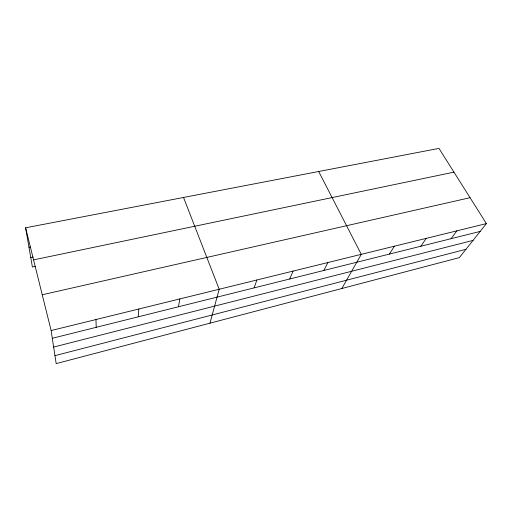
<?xml version="1.0" encoding="UTF-8"?>
<svg xmlns="http://www.w3.org/2000/svg" width="512" height="512" viewBox="0 0 512 512"><rect width="100%" height="100%" fill="white"/><g stroke="black" fill="none" stroke-linecap="round" stroke-linejoin="round"><path stroke-width="0.77" d="M138.214 316.826L138.842 309.005M178.464 306.771L179.878 298.918M209.984 323.174L219.194 289.254L183.533 197.459M254.099 287.885L256.902 279.987M289.677 278.995L293.094 271.091M323.885 270.451L327.859 262.547M341.837 288.512L361.28 254.336L318.688 171.494M389.408 254.086L394.394 246.202M420.806 246.246L426.234 238.374M451.04 238.694L456.883 230.842M486.4 223.59L459.354 257.619L56.179 363.61L51.136 330.554L25.6 227.795L438.963 148.39L486.4 223.59L51.136 330.554M54.963 355.648L465.965 249.306M53.651 347.046L473.037 240.403M52.314 338.278L480.179 231.418M42.24 294.771L470.061 197.696M35.469 266.355L32.403 267.008L25.6 227.795M33.574 259.885L453.952 172.147M30.752 257.517L33.062 257.037M28.979 247.296L30.528 246.982M95.968 319.539L96.205 327.315"/></g></svg>
